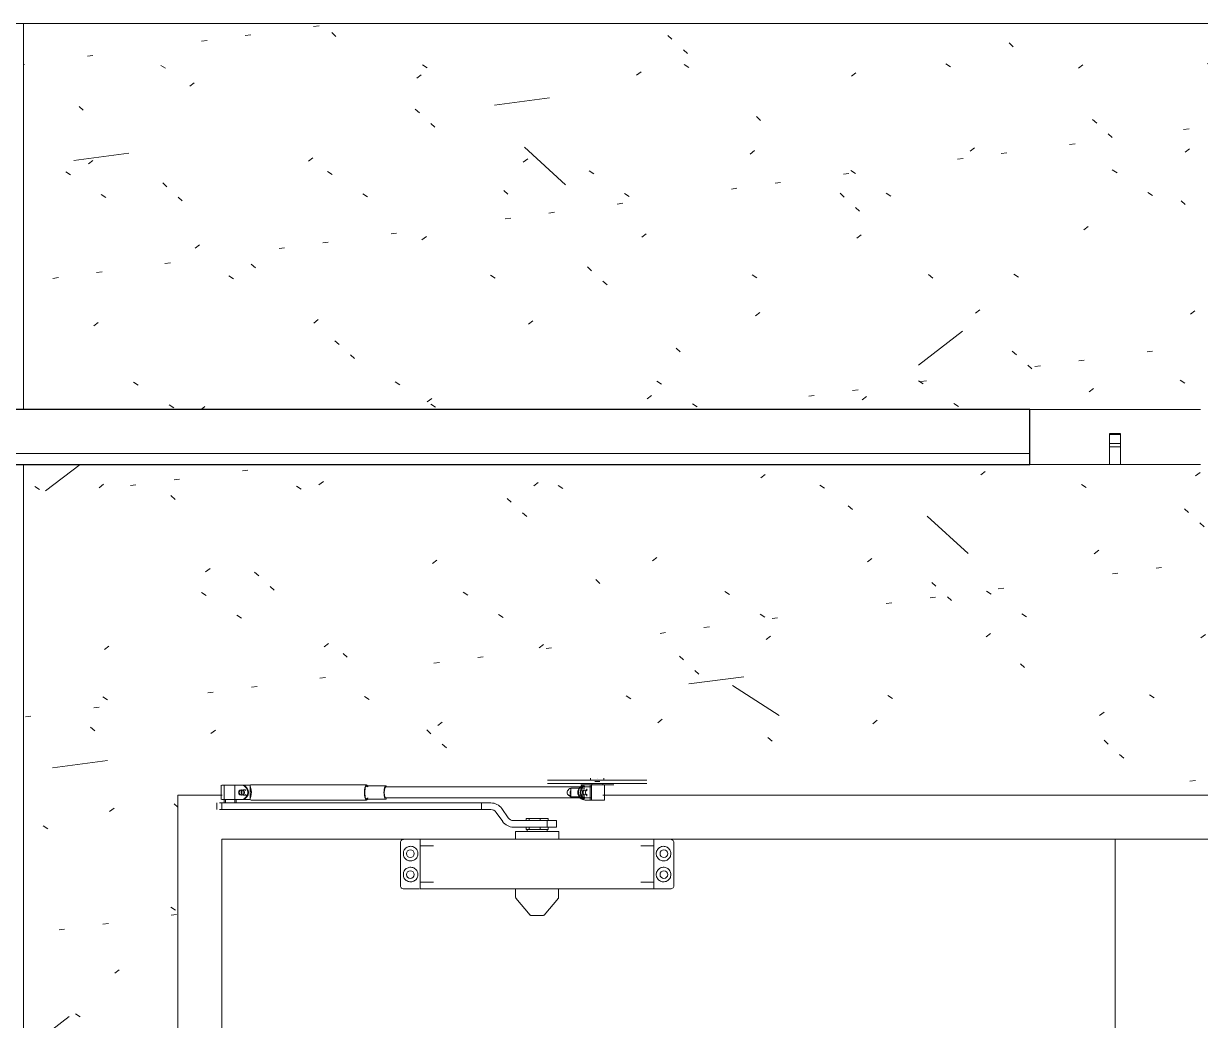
# Model space of a CAD drawing. Header units: millimetres. Extents: x 1240 to 198004, y -7796 to 35300.
# Drawn here: x 160774 to 161841, y 27996 to 28900 of the extents above; entities that cross this region are included whole.
import ezdxf

# ---------------------------------------------------------------- set-up
doc = ezdxf.new("R2010")
doc.units = ezdxf.units.MM
for name, color, linetype, lineweight in [('0-2', 50, 'Continuous', 5), ('A-CLNG', 13, 'Continuous', 9), ('A-CLNG-1', 13, 'Continuous', 25), ('A-CLNG-PATT-1', 13, 'Continuous', 9), ('A-DOOR', 31, 'Continuous', 9), ('A-DOOR-FRAM', 31, 'Continuous', 9), ('A-WALL-PATT-4', 111, 'Continuous', 9), ('E-LITE-EQPM', 33, 'Continuous', 9), ('I-WALL', 2, 'Continuous', 9), ('S-BEAM-3', 7, 'Continuous', 9)]:
    doc.layers.add(name, color=color, linetype=linetype, lineweight=lineweight)

# ---------------------------------------------------------------- blocks, each defined once
blk = doc.blocks.new('NCV_TKTC_KET CAU_rvt-2-TKCS_MẶT ĐỨNG NỘI KHU 2')
at = {"layer": 'S-BEAM-3'}
blk.add_line((-33535.3, 28900), (-35535.3, 28900), dxfattribs=at)
blk = doc.blocks.new('FD_07 - FD_07-1700x2200-CỬA ĐI 2 CÁNH-V509-TKCS_MẶT ĐỨNG NỘI KHU 2')
at = {"layer": 'A-DOOR'}
for p, q in [((-35052, 28213.5), (-35051.6, 28213.5)), ((-35051.6, 28213.5), (-35032.3, 28213.5)), ((-35032.3, 28213.5), (-35032, 28213.5)), ((-35031.9, 28213.5), (-35026.7, 28213.5)), ((-35026.7, 28213.5), (-35025.6, 28213.5)), ((-35025.6, 28213.5), (-35009.1, 28213.5)), ((-35013, 28215.3), (-35013, 28213.5)), ((-35007, 28213.5), (-35009.5, 28213.5)), ((-35009.5, 28213.5), (-35007, 28213.5)), ((-35009.1, 28213.5), (-35004.8, 28213.5)), ((-35009.1, 28213.5), (-35004.8, 28213.5)), ((-35004.8, 28212.5), (-35009.1, 28212.5)), ((-35007, 28213.5), (-35008.5, 28213.5)), ((-35008.5, 28213.5), (-35007, 28213.5)), ((-35007, 28215.3), (-35007, 28215.3)), ((-35007, 28215.3), (-35007, 28215.3)), ((-35007, 28213.5), (-35004.5, 28213.5)), ((-35004.5, 28213.5), (-35007, 28213.5)), ((-35007, 28213.5), (-35005.4, 28213.5)), ((-35005.4, 28213.5), (-35007, 28213.5)), ((-35004.8, 28213.5), (-34988.4, 28213.5)), ((-35001, 28213.5), (-35001, 28215.3)), ((-34988.4, 28213.5), (-34987.2, 28213.5)), ((-34987.2, 28213.5), (-34982, 28213.5)), ((-34981.9, 28213.5), (-34981.6, 28213.5)), ((-34981.6, 28213.5), (-34962.4, 28213.5)), ((-34962.4, 28213.5), (-34962, 28213.5)), ((-35348, 28209), (-35348, 28196)), ((-35347.4, 28209), (-35335.8, 28209)), ((-35345.5, 28209), (-35345.5, 28193)), ((-35335.8, 28209), (-35328.7, 28209)), ((-35335.8, 28196), (-35335.8, 28209)), ((-35328.7, 28209), (-35328.2, 28209)), ((-35328.7, 28209), (-35321.8, 28209)), ((-35321.8, 28196), (-35321.8, 28209)), ((-35321.8, 28208.6), (-35321.8, 28196.4)), ((-35321.8, 28196.4), (-35321.8, 28208.6)), ((-35216.3, 28209.5), (-35321, 28209.5)), ((-35198.9, 28208.5), (-35216.3, 28208.5)), ((-35012.5, 28207.5), (-35198.9, 28207.5)), ((-35052, 28210.5), (-35051.6, 28210.5)), ((-35051.6, 28210.5), (-35032.3, 28210.5)), ((-35032.3, 28210.5), (-35032, 28210.5)), ((-35031.9, 28210.5), (-35026.7, 28210.5)), ((-35031, 28206.5), (-35024.1, 28206.5)), ((-35031, 28206.5), (-35031, 28198.5)), ((-35026.7, 28210.5), (-35025.6, 28210.5)), ((-35025.6, 28210.5), (-35009.1, 28210.5)), ((-35024.1, 28206.5), (-35022.9, 28206.5)), ((-35022.9, 28206.5), (-35018.2, 28206.5)), ((-35021.3, 28206.5), (-35022.5, 28206.5)), ((-35022, 28209.5), (-35020, 28209.5)), ((-35020, 28209.5), (-35022, 28209.5)), ((-35018.2, 28206.5), (-35021.3, 28206.5)), ((-35017.9, 28209.5), (-35020, 28209.5)), ((-35017.9, 28209.5), (-35012.2, 28209.5)), ((-35016.5, 28203.9), (-35016.5, 28205.8)), ((-35013.5, 28209.5), (-35013.5, 28195.5)), ((-35012.2, 28209.5), (-35000.7, 28209.5)), ((-35012.2, 28195.5), (-35012.2, 28209.5)), ((-35012, 28210.5), (-35012, 28209.5)), ((-35007, 28210.5), (-35009.5, 28210.5)), ((-35009.5, 28210.5), (-35007, 28210.5)), ((-35007, 28210.5), (-35009.5, 28210.5)), ((-35009.5, 28210.5), (-35007, 28210.5)), ((-35009.1, 28210.5), (-35004.8, 28210.5)), ((-35009.1, 28210.5), (-35004.8, 28210.5)), ((-35007, 28210.5), (-35004.5, 28210.5)), ((-35004.5, 28210.5), (-35007, 28210.5)), ((-35007, 28210.5), (-35004.5, 28210.5)), ((-35004.5, 28210.5), (-35007, 28210.5)), ((-35004.8, 28210.5), (-34988.4, 28210.5)), ((-35002, 28209.5), (-35002, 28210.5)), ((-34994, 28209.5), (-35001.3, 28209.5)), ((-35000.7, 28209.5), (-35001, 28209.5)), ((-35000.5, 28195.5), (-35000.5, 28209.5)), ((-34994, 28209.5), (-34992, 28209.5)), ((-34992, 28209.5), (-34994, 28209.5)), ((-34988.4, 28210.5), (-34987.2, 28210.5)), ((-34987.2, 28210.5), (-34982, 28210.5)), ((-34981.9, 28210.5), (-34981.6, 28210.5)), ((-34981.6, 28210.5), (-34962.4, 28210.5)), ((-34962.4, 28210.5), (-34962, 28210.5)), ((-35352, 28193), (-35352, 28187)), ((-35349.5, 28193), (-35347.4, 28193)), ((-35335.8, 28196), (-35347.4, 28196)), ((-35347.4, 28193), (-35111.9, 28193)), ((-35347.4, 28187), (-35347.4, 28193)), ((-35344.3, 28196), (-35344.3, 28193)), ((-35328.7, 28196), (-35335.8, 28196)), ((-35335.7, 28193), (-35335.7, 28196.2)), ((-35334.5, 28193), (-35334.5, 28196)), ((-35328.2, 28196), (-35328.7, 28196)), ((-35321.8, 28196), (-35328.7, 28196)), ((-35321, 28195.5), (-35216.3, 28195.5)), ((-35216.3, 28196.5), (-35198.9, 28196.5)), ((-35198.9, 28197.5), (-35012.5, 28197.5)), ((-35103.5, 28193), (-35111.9, 28193)), ((-35111.9, 28193), (-35111.9, 28187)), ((-35103.5, 28193), (-35103.5, 28193)), ((-35024.1, 28198.5), (-35031, 28198.5)), ((-35022.9, 28198.5), (-35024.1, 28198.5)), ((-35018.2, 28198.5), (-35022.9, 28198.5)), ((-35022.5, 28198.5), (-35021.3, 28198.5)), ((-35021.3, 28198.5), (-35018.2, 28198.5)), ((-35012.2, 28195.5), (-35017.9, 28195.5)), ((-35016.5, 28199.2), (-35016.5, 28201)), ((-35000.7, 28195.5), (-35012.2, 28195.5)), ((-35002.2, 28195.5), (-35000.5, 28195.5)), ((-35000.5, 28195.5), (-35000.7, 28195.5)), ((-35347.4, 28187), (-35349.5, 28187)), ((-35111.9, 28187), (-35347.4, 28187)), ((-35111.9, 28187), (-35103.5, 28187)), ((-35098.6, 28184.4), (-35092.8, 28176.1)), ((-35087.9, 28179.6), (-35093.7, 28187.9)), ((-35052.6, 28177), (-35083, 28177)), ((-35083, 28171), (-35052.6, 28171)), ((-35071.6, 28179), (-35068.9, 28179)), ((-35071.6, 28179), (-35071.6, 28177)), ((-35071.6, 28171), (-35071.6, 28169)), ((-35068.9, 28179), (-35058.9, 28179)), ((-35068.9, 28177), (-35068.9, 28179)), ((-35068.9, 28169), (-35068.9, 28171)), ((-35058.9, 28179), (-35051.5, 28179)), ((-35058.9, 28177), (-35058.9, 28179)), ((-35058.9, 28169), (-35058.9, 28171)), ((-35052.6, 28171), (-35052.6, 28177)), ((-35052.6, 28177), (-35044.1, 28177)), ((-35044.1, 28171), (-35052.6, 28171)), ((-35051.5, 28177), (-35051.5, 28179)), ((-35051.5, 28169), (-35051.5, 28171)), ((-35044.1, 28177), (-35046.4, 28177)), ((-35046.4, 28171), (-35044.1, 28171)), ((-35044.1, 28171), (-35044.1, 28177)), ((-35347.4, 28160), (-35347.4, 26000)), ((-35182.6, 28160), (-35347.4, 28160)), ((-35182.6, 28160), (-35170.3, 28160)), ((-35167.6, 28160), (-35170.3, 28160)), ((-35170.3, 28160), (-35168.4, 28160)), ((-35167.9, 28160), (-35167.7, 28160)), ((-34955.6, 28160), (-35167.6, 28160)), ((-35167.6, 28160), (-35167.6, 28159.7)), ((-35167.6, 28159.7), (-35167.6, 28151.1)), ((-35081.1, 28167), (-35081.1, 28160)), ((-35080.5, 28167), (-35081.1, 28167)), ((-35081.1, 28167), (-35042.7, 28167)), ((-35070.3, 28169), (-35071.6, 28169)), ((-35070.6, 28169), (-35070.6, 28167)), ((-35070.3, 28169), (-35070.6, 28169)), ((-35070.6, 28169), (-35070.3, 28169)), ((-35063.9, 28169), (-35070.3, 28169)), ((-35070.3, 28169), (-35067.9, 28169)), ((-35068.9, 28169), (-35070.3, 28169)), ((-35063.9, 28169), (-35068.9, 28169)), ((-35067.9, 28169), (-35059.2, 28169)), ((-35056.8, 28169), (-35063.9, 28169)), ((-35058.9, 28169), (-35063.9, 28169)), ((-35059.2, 28169), (-35056.8, 28169)), ((-35055.2, 28169), (-35058.9, 28169)), ((-35051.5, 28169), (-35055.2, 28169)), ((-35052.9, 28169), (-35053.8, 28169)), ((-35053.8, 28169), (-35052.9, 28169)), ((-35052.9, 28169), (-35052.6, 28169)), ((-35052.6, 28169), (-35052.9, 28169)), ((-35052.6, 28167), (-35052.6, 28169)), ((-35042.7, 28167), (-35042, 28167)), ((-35042, 28167), (-35042.7, 28167)), ((-35042, 28160), (-35042, 28167)), ((-34952.8, 28160), (-34955.6, 28160)), ((-34955.6, 28159.7), (-34955.6, 28160)), ((-34955.6, 28151.1), (-34955.6, 28159.7)), ((-34955.5, 28160), (-34955.2, 28160)), ((-34954.8, 28160), (-34952.8, 28160)), ((-34952.8, 28160), (-34940.6, 28160)), ((-34537.4, 28160), (-34940.6, 28160)), ((-34134.1, 28160), (-34537.4, 28160)), ((-34537.4, 28160), (-34537.4, 26000)), ((-34537.4, 26000), (-34537.4, 28160)), ((-35185.6, 28118), (-35185.6, 28157)), ((-35155.6, 28154), (-35167.6, 28154)), ((-35167.6, 28151.1), (-35167.6, 28149.3)), ((-35167.6, 28149.3), (-35167.6, 28125.7)), ((-34955.6, 28154), (-34967.6, 28154)), ((-34955.6, 28149.3), (-34955.6, 28151.1)), ((-34955.6, 28125.7), (-34955.6, 28149.3)), ((-34937.6, 28157), (-34937.6, 28118)), ((-35167.6, 28125.7), (-35167.6, 28123.9)), ((-35167.6, 28123.9), (-35167.6, 28115.3)), ((-35167.6, 28121), (-35155.6, 28121)), ((-34967.6, 28121), (-34955.6, 28121)), ((-34955.6, 28123.9), (-34955.6, 28125.7)), ((-34955.6, 28115.3), (-34955.6, 28123.9)), ((-35170.3, 28115), (-35182.6, 28115)), ((-35168.4, 28115), (-35170.3, 28115)), ((-35167.7, 28115), (-35167.9, 28115)), ((-35167.6, 28115.3), (-35167.6, 28115)), ((-35167.6, 28115), (-34955.6, 28115)), ((-35081.1, 28115), (-35081.1, 28107.4)), ((-35080.8, 28106.7), (-35067.9, 28091.3)), ((-35055.3, 28091.3), (-35042.3, 28106.7)), ((-35042.1, 28107.4), (-35042.1, 28115)), ((-34955.6, 28115), (-34955.6, 28115.3)), ((-34955.2, 28115), (-34955.5, 28115)), ((-34952.8, 28115), (-34954.8, 28115)), ((-34940.6, 28115), (-34952.8, 28115)), ((-35061.6, 28091), (-35061.6, 28091)), ((-35061.6, 28091), (-35061.6, 28091))]:
    blk.add_line(p, q, dxfattribs=at)
at = {"layer": 'A-DOOR', "flags": 128}
for points in [[(-35034.3, 28202.5), (-35034.2, 28203.3), (-35033.9, 28204), (-35033.4, 28204.7), (-35032.8, 28205.4), (-35032, 28206), (-35031, 28206.5)], [(-35031, 28198.5), (-35032, 28199), (-35032.8, 28199.6), (-35033.4, 28200.3), (-35033.9, 28201), (-35034.2, 28201.7), (-35034.3, 28202.5)], [(-35031.1, 28204.7), (-35031.4, 28204), (-35031.6, 28203.3), (-35031.7, 28202.5)], [(-35031.7, 28202.5), (-35031.6, 28201.7), (-35031.4, 28201), (-35031.1, 28200.3)], [(-35182.6, 28160), (-35183.2, 28159.9), (-35183.9, 28159.7), (-35184.5, 28159.3), (-35184.9, 28158.9), (-35185.3, 28158.3), (-35185.5, 28157.7), (-35185.6, 28157)], [(-34937.6, 28157), (-34937.7, 28157.7), (-34937.9, 28158.3), (-34938.2, 28158.9), (-34938.7, 28159.3), (-34939.3, 28159.7), (-34939.9, 28159.9), (-34940.6, 28160)], [(-35185.6, 28118), (-35185.5, 28117.3), (-35185.3, 28116.7), (-35184.9, 28116.1), (-35184.5, 28115.7), (-35183.9, 28115.3), (-35183.2, 28115.1), (-35182.6, 28115)], [(-34940.6, 28115), (-34939.9, 28115.1), (-34939.3, 28115.3), (-34938.7, 28115.7), (-34938.2, 28116.1), (-34937.9, 28116.7), (-34937.7, 28117.3), (-34937.6, 28118)], [(-35080.8, 28106.7), (-35080.8, 28106.7), (-35080.9, 28106.8), (-35080.9, 28106.8), (-35080.9, 28106.8), (-35080.9, 28106.9), (-35081, 28106.9), (-35081, 28107), (-35081, 28107), (-35081, 28107), (-35081, 28107.1), (-35081, 28107.1), (-35081.1, 28107.2), (-35081.1, 28107.2), (-35081.1, 28107.3), (-35081.1, 28107.3), (-35081.1, 28107.3), (-35081.1, 28107.4), (-35081.1, 28107.4)], [(-35042.1, 28107.4), (-35042.1, 28107.4), (-35042.1, 28107.3), (-35042.1, 28107.3), (-35042.1, 28107.2), (-35042.1, 28107.2), (-35042.1, 28107.1), (-35042.1, 28107.1), (-35042.1, 28107.1), (-35042.2, 28107), (-35042.2, 28107), (-35042.2, 28106.9), (-35042.2, 28106.9), (-35042.2, 28106.9), (-35042.3, 28106.8), (-35042.3, 28106.8), (-35042.3, 28106.7), (-35042.3, 28106.7), (-35042.3, 28106.7)], [(-35067.2, 28091), (-35067.2, 28091), (-35067.2, 28091), (-35067.3, 28091), (-35067.3, 28091), (-35067.3, 28091), (-35067.4, 28091), (-35067.4, 28091), (-35067.4, 28091), (-35067.5, 28091.1), (-35067.5, 28091.1), (-35067.5, 28091.1), (-35067.6, 28091.1), (-35067.6, 28091.1), (-35067.6, 28091.1), (-35067.7, 28091.2), (-35067.7, 28091.2), (-35067.7, 28091.2), (-35067.8, 28091.2), (-35067.8, 28091.3), (-35067.8, 28091.3), (-35067.8, 28091.3), (-35067.9, 28091.3)], [(-35061.6, 28091), (-35061.8, 28091), (-35062, 28091), (-35062.2, 28091), (-35062.5, 28091), (-35062.7, 28091), (-35062.9, 28091), (-35063.1, 28091), (-35063.3, 28091), (-35063.5, 28091), (-35063.8, 28091), (-35064, 28091), (-35064.2, 28091), (-35064.4, 28091), (-35064.5, 28091), (-35064.7, 28091), (-35064.9, 28091), (-35065.1, 28091), (-35065.3, 28091), (-35065.4, 28091), (-35065.6, 28091), (-35065.7, 28091), (-35065.9, 28091), (-35066, 28091), (-35066.1, 28091), (-35066.3, 28091), (-35066.4, 28091), (-35066.5, 28091), (-35066.6, 28091), (-35066.7, 28091), (-35066.8, 28091), (-35066.9, 28091), (-35066.9, 28091), (-35067, 28091), (-35067, 28091), (-35067.1, 28091), (-35067.1, 28091), (-35067.1, 28091), (-35067.1, 28091), (-35067.2, 28091)], [(-35067.2, 28091), (-35067.2, 28091), (-35067.1, 28091), (-35067.1, 28091), (-35067.1, 28091), (-35067, 28091), (-35067, 28091), (-35066.9, 28091), (-35066.9, 28091), (-35066.8, 28091), (-35066.7, 28091), (-35066.6, 28091), (-35066.5, 28091), (-35066.4, 28091), (-35066.3, 28091), (-35066.2, 28091), (-35066.1, 28091), (-35065.9, 28091), (-35065.8, 28091), (-35065.6, 28091), (-35065.5, 28091), (-35065.3, 28091), (-35065.1, 28091), (-35065, 28091), (-35064.8, 28091), (-35064.6, 28091), (-35064.4, 28091), (-35064.2, 28091), (-35064, 28091), (-35063.8, 28091), (-35063.6, 28091), (-35063.4, 28091), (-35063.2, 28091), (-35063, 28091), (-35062.7, 28091), (-35062.5, 28091), (-35062.3, 28091), (-35062.1, 28091), (-35061.9, 28091), (-35061.6, 28091), (-35061.6, 28091)], [(-35061.6, 28091), (-35061.4, 28091), (-35061.1, 28091), (-35060.9, 28091), (-35060.7, 28091), (-35060.5, 28091), (-35060.3, 28091), (-35060, 28091), (-35059.8, 28091), (-35059.6, 28091), (-35059.4, 28091), (-35059.2, 28091), (-35059, 28091), (-35058.8, 28091), (-35058.6, 28091), (-35058.4, 28091), (-35058.3, 28091), (-35058.1, 28091), (-35057.9, 28091), (-35057.7, 28091), (-35057.6, 28091), (-35057.4, 28091), (-35057.3, 28091), (-35057.1, 28091), (-35057, 28091), (-35056.9, 28091), (-35056.8, 28091), (-35056.7, 28091), (-35056.6, 28091), (-35056.5, 28091), (-35056.4, 28091), (-35056.3, 28091), (-35056.2, 28091), (-35056.2, 28091), (-35056.1, 28091), (-35056.1, 28091), (-35056.1, 28091), (-35056, 28091), (-35056, 28091), (-35056, 28091)], [(-35056, 28091), (-35056, 28091), (-35056, 28091), (-35056, 28091), (-35056.1, 28091), (-35056.1, 28091), (-35056.2, 28091), (-35056.2, 28091), (-35056.3, 28091), (-35056.4, 28091), (-35056.4, 28091), (-35056.5, 28091), (-35056.6, 28091), (-35056.7, 28091), (-35056.9, 28091), (-35057, 28091), (-35057.1, 28091), (-35057.2, 28091), (-35057.4, 28091), (-35057.5, 28091), (-35057.7, 28091), (-35057.9, 28091), (-35058, 28091), (-35058.2, 28091), (-35058.4, 28091), (-35058.6, 28091), (-35058.8, 28091), (-35059, 28091), (-35059.2, 28091), (-35059.4, 28091), (-35059.6, 28091), (-35059.8, 28091), (-35060, 28091), (-35060.2, 28091), (-35060.4, 28091), (-35060.6, 28091), (-35060.9, 28091), (-35061.1, 28091), (-35061.3, 28091), (-35061.5, 28091), (-35061.6, 28091)], [(-35055.3, 28091.3), (-35055.3, 28091.3), (-35055.4, 28091.3), (-35055.4, 28091.2), (-35055.4, 28091.2), (-35055.4, 28091.2), (-35055.5, 28091.2), (-35055.5, 28091.2), (-35055.5, 28091.1), (-35055.6, 28091.1), (-35055.6, 28091.1), (-35055.6, 28091.1), (-35055.7, 28091.1), (-35055.7, 28091.1), (-35055.7, 28091), (-35055.8, 28091), (-35055.8, 28091), (-35055.8, 28091), (-35055.9, 28091), (-35055.9, 28091), (-35055.9, 28091), (-35056, 28091), (-35056, 28091)]]:
    blk.add_lwpolyline(points, dxfattribs=at)
at = {"layer": 'A-DOOR'}
for centre, start, end in [((-35176.6, 28147), 0, 180), ((-34946.6, 28147), 0, 180), ((-35176.6, 28147), 180, 0), ((-34946.6, 28147), 180, 0), ((-35176.6, 28128), 0, 180), ((-35176.6, 28128), 180, 0), ((-34946.6, 28128), 0, 180), ((-34946.6, 28128), 180, 0)]:
    blk.add_arc(centre, 3.5, start, end, dxfattribs=at)
for centre, major_axis, ratio, start_param, end_param in [((-35329.9, 28202.5), (0, 2.5), 0.965835, 4.712389, 7.853982), ((-35329.9, 28202.5), (0, 2.5), 0.965835, 1.570796, 4.712389), ((-35329.4, 28202.5), (0, 2.5), 0.965835, 4.712389, 7.853982), ((-35329.3, 28202.5), (0, 2.5), 0.965835, 4.712389, 7.853982), ((-35329.4, 28202.5), (0, 2.5), 0.965835, 1.570796, 4.712389), ((-35329.3, 28202.5), (0, 2.5), 0.965835, 1.570796, 4.712389), ((-35327.6, 28202.5), (0, 2.5), 0.965835, 5.497787, 7.853982), ((-35327.6, 28202.5), (0, 2.5), 0.965835, 5.497787, 7.853982), ((-35327.6, 28202.5), (0, 2.5), 0.965835, 1.570796, 3.926991), ((-35327.6, 28202.5), (0, 2.5), 0.965835, 1.570796, 3.926991), ((-35327, 28202.5), (0, 2.5), 0.965835, 5.759587, 7.853982), ((-35327, 28202.5), (0, 2.5), 0.965835, 1.570796, 3.665191), ((-35330.6, 28202.5), (0, 6.79), 0.965835, 4.712389, 5.992125), ((-35330.6, 28202.5), (0, 6.79), 0.965835, 3.432653, 4.712389), ((-35330, 28202.5), (0, 6.79), 0.965835, 4.712389, 5.992125), ((-35330, 28202.5), (0, 6.79), 0.965835, 3.432653, 4.712389), ((-35321, 28202.5), (0, 7), 0.259156, 0, 0.50718), ((-35216.3, 28202.5), (0, 7), 0.259156, 0.261799, 1.570796), ((-35216.3, 28202.5), (0, 7), 0.259156, 1.570796, 2.879793), ((-35216.3, 28202.5), (0, 6), 0.259156, 5.759587, 7.853982), ((-35216.3, 28202.5), (0, 6), 0.259156, 1.570796, 3.665191), ((-35216.3, 28202.5), (0, 7), 0.259156, 5.497787, 6.52341), ((-35198.9, 28202.5), (0, 6), 0.259156, 5.759587, 7.853982), ((-35198.9, 28202.5), (0, 6), 0.259156, 1.570796, 3.665191), ((-35198.9, 28202.5), (0, 5), 0.259156, 0, 1.570796), ((-35198.9, 28202.5), (0, 5), 0.259156, 1.570796, 3.141593), ((-35017.9, 28202.5), (0, 7), 0.965835, 0, 1.570796), ((-35017.9, 28202.5), (0, 7), 0.965835, 1.570796, 3.141593), ((-35017.4, 28202.5), (0, 7), 0.965835, 0.261799, 1.570796), ((-35017.4, 28202.5), (0, 7), 0.965835, 1.570796, 2.879793), ((-35020.1, 28202.5), (0, 2.5), 0.965835, 4.712389, 7.853982), ((-35020.1, 28202.5), (0, 2.5), 0.965835, 1.570796, 4.712389), ((-35015.8, 28202.5), (0, 7), 0.965835, 0.523599, 1.308997), ((-35015.3, 28202.5), (0, 7), 0.965835, 0.523599, 1.570796), ((-35019.6, 28202.5), (0, 2.5), 0.965835, 5.759587, 7.853982), ((-35019.6, 28202.5), (0, 2.5), 0.965835, 5.759587, 7.853982), ((-35015.3, 28202.5), (0, 7), 0.965835, 1.570796, 2.617994), ((-35019.6, 28202.5), (0, 2.5), 0.965835, 1.570796, 3.665191), ((-35019.6, 28202.5), (0, 2.5), 0.965835, 1.570796, 3.665191), ((-35018, 28202.5), (0, 2.5), 0.965835, 0.261799, 1.570796), ((-35018, 28202.5), (0, 2.5), 0.965835, 0.261799, 1.570796), ((-35018, 28202.5), (0, 2.5), 0.965835, 1.570796, 2.879793), ((-35018, 28202.5), (0, 2.5), 0.965835, 1.570796, 2.879793), ((-35017.5, 28202.5), (0, 2.5), 0.965835, 0.523599, 1.570796), ((-35017.5, 28202.5), (0, 2.5), 0.965835, 1.570796, 2.617994), ((-35019.6, 28202.5), (0, 2.5), 0.965835, 5.235988, 5.497787), ((-35019.6, 28202.5), (0, 2.5), 0.965835, 5.235988, 5.497787), ((-35018, 28202.5), (0, 2.5), 0.965835, 5.759587, 6.021386), ((-35018, 28202.5), (0, 2.5), 0.965835, 5.759587, 6.021386), ((-35015.8, 28202.5), (0, 5), 0.259156, 1.110588, 1.340692), ((-35017.5, 28202.5), (0, 2.5), 0.965835, 5.759587, 6.021386), ((-35321, 28202.5), (0, 7), 0.259156, 2.634413, 3.141593), ((-35216.3, 28202.5), (0, 7), 0.259156, 2.901368, 3.926991), ((-35103.5, 28181), (0, 12), 1, 5.323254, 6.283185), ((-35015.8, 28202.5), (0, 7), 0.965835, 1.832596, 2.617994), ((-35019.6, 28202.5), (0, 2.5), 0.965835, 3.926991, 4.18879), ((-35019.6, 28202.5), (0, 2.5), 0.965835, 3.926991, 4.18879), ((-35018, 28202.5), (0, 2.5), 0.965835, 3.403392, 3.665191), ((-35018, 28202.5), (0, 2.5), 0.965835, 3.403392, 3.665191), ((-35015.8, 28202.5), (0, 5), 0.259156, 1.8009, 2.031004), ((-35017.5, 28202.5), (0, 2.5), 0.965835, 3.403392, 3.665191), ((-35103.5, 28181), (0, 6), 1, 5.323254, 6.283185), ((-35083, 28183), (0, 12), 1, 2.181662, 3.141593), ((-35083, 28183), (0, 6), 1, 2.181662, 3.141593)]:
    blk.add_ellipse(centre, major_axis=major_axis, ratio=ratio, start_param=start_param, end_param=end_param, dxfattribs=at)
for points, knots in [([(-35321.8, 28208.6), (-35321.8, 28208.5), (-35321.8, 28208.2), (-35321.8, 28207.8), (-35321.7, 28207.5), (-35321.6, 28207.3), (-35321.6, 28207), (-35321.5, 28206.8), (-35321.5, 28206.7), (-35321.4, 28206.5), (-35321.4, 28206.3), (-35321.3, 28206.1), (-35321.2, 28205.8), (-35321.2, 28205.6), (-35321.2, 28205.4), (-35321.1, 28205.3), (-35321.1, 28205), (-35321, 28204.8), (-35320.9, 28204.4), (-35320.9, 28204), (-35320.8, 28203.7), (-35320.8, 28203.2), (-35320.7, 28202.8), (-35320.7, 28202.5)], [0, 0, 0, 0, 0.1, 0.2, 0.25, 0.3, 0.35, 0.375, 0.4, 0.425, 0.45, 0.5, 0.55, 0.575, 0.6, 0.625, 0.65, 0.7, 0.75, 0.8, 0.85, 0.9, 1, 1, 1, 1]), ([(-35320.7, 28202.5), (-35320.7, 28202.2), (-35320.8, 28201.8), (-35320.8, 28201.3), (-35320.9, 28201), (-35320.9, 28200.6), (-35321, 28200.2), (-35321.1, 28200), (-35321.1, 28199.7), (-35321.2, 28199.6), (-35321.2, 28199.4), (-35321.2, 28199.2), (-35321.3, 28198.9), (-35321.4, 28198.7), (-35321.4, 28198.5), (-35321.5, 28198.3), (-35321.5, 28198.2), (-35321.6, 28198), (-35321.6, 28197.7), (-35321.7, 28197.5), (-35321.8, 28197.2), (-35321.8, 28196.8), (-35321.8, 28196.5), (-35321.8, 28196.4)], [0, 0, 0, 0, 0.1, 0.15, 0.2, 0.25, 0.3, 0.35, 0.375, 0.4, 0.425, 0.45, 0.5, 0.55, 0.575, 0.6, 0.625, 0.65, 0.7, 0.75, 0.8, 0.9, 1, 1, 1, 1]), ([(-35182.9, 28147), (-35182.9, 28148.2), (-35182.5, 28150), (-35180.9, 28151.9), (-35179.5, 28152.9), (-35177.8, 28153.5), (-35176, 28153.7), (-35174.2, 28153.4), (-35172.6, 28152.6), (-35171.2, 28151.4), (-35170.6, 28150.4), (-35170.3, 28149.9)], [0, 0, 0, 0, 0.2, 0.3, 0.4, 0.5, 0.6, 0.7, 0.8, 0.9, 1, 1, 1, 1]), ([(-34952.8, 28149.9), (-34952.3, 28151), (-34951.1, 28152.3), (-34948.9, 28153.4), (-34947.2, 28153.7), (-34945.4, 28153.5), (-34943.7, 28152.9), (-34942.2, 28151.9), (-34941.1, 28150.5), (-34940.4, 28148.8), (-34940.2, 28147.6), (-34940.2, 28147)], [0, 0, 0, 0, 0.2, 0.3, 0.4, 0.5, 0.6, 0.7, 0.8, 0.9, 1, 1, 1, 1]), ([(-35170.3, 28144.1), (-35170.9, 28143), (-35172.1, 28141.7), (-35174.2, 28140.6), (-35176, 28140.3), (-35177.8, 28140.5), (-35179.5, 28141.1), (-35180.9, 28142.1), (-35182.1, 28143.5), (-35182.8, 28145.2), (-35182.9, 28146.4), (-35182.9, 28147)], [0, 0, 0, 0, 0.2, 0.3, 0.4, 0.5, 0.6, 0.7, 0.8, 0.9, 1, 1, 1, 1]), ([(-34940.2, 28147), (-34940.2, 28145.8), (-34940.7, 28144), (-34942.2, 28142.1), (-34943.7, 28141.1), (-34945.4, 28140.5), (-34947.2, 28140.3), (-34948.9, 28140.6), (-34950.6, 28141.4), (-34951.9, 28142.6), (-34952.6, 28143.6), (-34952.8, 28144.1)], [0, 0, 0, 0, 0.2, 0.3, 0.4, 0.5, 0.6, 0.7, 0.8, 0.9, 1, 1, 1, 1]), ([(-35182.9, 28128), (-35182.9, 28129.2), (-35182.5, 28131), (-35180.9, 28132.9), (-35179.5, 28133.9), (-35177.8, 28134.5), (-35176, 28134.7), (-35174.2, 28134.4), (-35172.6, 28133.6), (-35171.2, 28132.4), (-35170.6, 28131.4), (-35170.3, 28130.9)], [0, 0, 0, 0, 0.2, 0.3, 0.4, 0.5, 0.6, 0.7, 0.8, 0.9, 1, 1, 1, 1]), ([(-35170.3, 28125.1), (-35170.9, 28124), (-35172.1, 28122.7), (-35174.2, 28121.6), (-35176, 28121.3), (-35177.8, 28121.5), (-35179.5, 28122.1), (-35180.9, 28123.1), (-35182.1, 28124.5), (-35182.8, 28126.2), (-35182.9, 28127.4), (-35182.9, 28128)], [0, 0, 0, 0, 0.2, 0.3, 0.4, 0.5, 0.6, 0.7, 0.8, 0.9, 1, 1, 1, 1]), ([(-34952.8, 28130.9), (-34952.3, 28132), (-34951.1, 28133.3), (-34948.9, 28134.4), (-34947.2, 28134.7), (-34945.4, 28134.5), (-34943.7, 28133.9), (-34942.2, 28132.9), (-34941.1, 28131.5), (-34940.4, 28129.8), (-34940.2, 28128.6), (-34940.2, 28128)], [0, 0, 0, 0, 0.2, 0.3, 0.4, 0.5, 0.6, 0.7, 0.8, 0.9, 1, 1, 1, 1]), ([(-34940.2, 28128), (-34940.2, 28126.8), (-34940.7, 28125), (-34942.2, 28123.1), (-34943.7, 28122.1), (-34945.4, 28121.5), (-34947.2, 28121.3), (-34948.9, 28121.6), (-34950.6, 28122.4), (-34951.9, 28123.6), (-34952.6, 28124.6), (-34952.8, 28125.1)], [0, 0, 0, 0, 0.2, 0.3, 0.4, 0.5, 0.6, 0.7, 0.8, 0.9, 1, 1, 1, 1])]:
    blk.add_open_spline(points, degree=3, knots=knots, dxfattribs=at)
for points in [[(-35170.3, 28149.9), (-35170.1, 28149.4), (-35169.8, 28148.5), (-35169.6, 28147.5), (-35169.6, 28147)], [(-34953.5, 28147), (-34953.5, 28147.5), (-34953.4, 28148.5), (-34953.1, 28149.4), (-34952.8, 28149.9)], [(-35169.6, 28147), (-35169.6, 28146.5), (-35169.8, 28145.5), (-35170.1, 28144.6), (-35170.3, 28144.1)], [(-34952.8, 28144.1), (-34953.1, 28144.6), (-34953.4, 28145.5), (-34953.5, 28146.5), (-34953.5, 28147)], [(-35170.3, 28130.9), (-35170.1, 28130.4), (-35169.8, 28129.5), (-35169.6, 28128.5), (-35169.6, 28128)], [(-35169.6, 28128), (-35169.6, 28127.5), (-35169.8, 28126.5), (-35170.1, 28125.6), (-35170.3, 28125.1)], [(-34953.5, 28128), (-34953.5, 28128.5), (-34953.4, 28129.5), (-34953.1, 28130.4), (-34952.8, 28130.9)], [(-34952.8, 28125.1), (-34953.1, 28125.6), (-34953.4, 28126.5), (-34953.5, 28127.5), (-34953.5, 28128)]]:
    blk.add_open_spline(points, degree=3, dxfattribs=at)
at = {"layer": 'A-DOOR-FRAM'}
for p, q in [((-35347.4, 26000), (-35347.4, 28160)), ((-35347.4, 28160), (-35182.6, 28160)), ((-35170.3, 28160), (-35167.6, 28160)), ((-34955.6, 28160), (-34952.8, 28160)), ((-34940.6, 28160), (-34134.1, 28160))]:
    blk.add_line(p, q, dxfattribs=at)
blk = doc.blocks.new('LIC_06-ĐÈN LED TRÒN DOWNLIGHT_ P_18W - LIC_06-ĐÈN LED TRÒN DOWNLIGHT_ P_18W - ÁNH SÁNG 6000K-1339139-TKCS_MẶT ĐỨNG NỘI KHU 2')
at = {"layer": 'E-LITE-EQPM'}
for p, q in [((-34532.4, 8128), (-34542.4, 8128)), ((-34532.4, 8128), (-34542.4, 8128)), ((-34542.4, 8127.4), (-34542.4, 8127.9)), ((-34542.4, 8127.2), (-34542.4, 8127.4)), ((-34542.4, 8119), (-34542.4, 8127.2)), ((-34532.4, 8127.2), (-34542.4, 8127.2)), ((-34532.4, 8127.9), (-34532.4, 8127.4)), ((-34532.4, 8127.4), (-34532.4, 8127.2)), ((-34532.4, 8127.2), (-34532.4, 8119)), ((-34542.4, 8116), (-34542.4, 8119)), ((-34532.4, 8119), (-34542.4, 8119)), ((-34542.4, 8100), (-34542.4, 8116)), ((-34532.4, 8116), (-34542.4, 8116)), ((-34532.4, 8119), (-34532.4, 8116)), ((-34532.4, 8116), (-34532.4, 8100)), ((-34532.4, 8100), (-34542.4, 8100))]:
    blk.add_line(p, q, dxfattribs=at)

msp = doc.modelspace()

# ---------------------------------------------------------------- hatches: boundary and pattern name
at = {"layer": 'A-CLNG-PATT-1'}
h = msp.add_hatch(dxfattribs=at)
h.set_pattern_fill('FP_45', color=256, style=0, pattern_type=2)
h.set_pattern_definition([(0, (196301.1, 0), (1219.2, 304.8), [50.292, -864.108, 50.292, -864.108, -4876.8]), (0, (196301.1, 0), (1219.2, 304.8), [-1828.8, 50.292, -1778.508, 50.292, -864.108, -2133.6]), (0, (196301.1, 0), (1219.2, 304.8), [-4572, 50.292, -559.308, 50.292, -1473.708]), (120, (196758.3, 152.4), (-873.5645, 903.4582), [50.292, -864.108, 50.292, -864.108, -4876.8]), (120, (196758.3, 152.4), (-873.5645, 903.4582), [-1828.8, 50.292, -1778.508, 50.292, -864.108, -2133.6]), (120, (196758.3, 152.4), (-873.5645, 903.4582), [-4572, 50.292, -559.308, 50.292, -1473.708]), (240, (196910.7, 762), (-345.6355, -1208.2582), [50.292, -864.108, 50.292, -864.108, -4876.8]), (240, (196910.7, 762), (-345.6355, -1208.2582), [-1828.8, 50.292, -1778.508, 50.292, -864.108, -2133.6]), (240, (196910.7, 762), (-345.6355, -1208.2582), [-4572, 50.292, -559.308, 50.292, -1473.708])])
h.paths.add_polyline_path([(168921.7, 28500), (169164.2, 28500), (169164.2, 28510), (161841.2, 28510), (161841.2, 28500), (167642.1, 28500)])
h.paths.add_polyline_path([(151964.1, 28500), (152886.3, 28500), (152886.3, 28510), (151964.1, 28510)])
h.paths.add_polyline_path([(153041.2, 28500), (155086.3, 28500), (155086.3, 28510), (153041.2, 28510)])
h.paths.add_polyline_path([(155241.2, 28500), (157286.3, 28500), (157286.3, 28510), (155241.2, 28510)])
h.paths.add_polyline_path([(161564.2, 28500), (161686.3, 28500), (161686.3, 28510), (159641.2, 28510), (159641.2, 28500), (161244.3, 28500)])
h.paths.add_polyline_path([(157441.2, 28500), (159486.3, 28500), (159486.3, 28510), (157441.2, 28510)])
at = {"layer": 'A-WALL-PATT-4'}
h = msp.add_hatch(dxfattribs=at)
h.set_pattern_fill('FP_38', color=256, style=0, pattern_type=2)
h.set_pattern_definition([(50, (196301.1, 0), (1093.104, -95.634), [114.3, -1257.3]), (355, (196301.1, 0), (-211.457, 1146.34), [91.44, -1005.84]), (100.451, (196392.2, -8), (881.656, 1050.7), [97.14, -1068.54]), (46.184, (196301.1, 304.8), (1626.475, -252.257), [171.45, -1885.95]), (96.636, (196436.6, 283.8), (1424.416, 1484.565), [145.71, -1602.81]), (351.184, (196301.1, 304.8), (1424.43, 1484.55), [137.16, -1508.76]), (21, (196453.5, 228.6), (909.686, -613.591), [114.3, -1257.3]), (326, (196453.5, 228.6), (370.812, 1105.13), [91.44, -1005.84]), (71.451, (196529.3, 177.5), (1280.503, 491.528), [97.14, -1068.54]), (37.5, (196301.1, 0), (18.5313, 507.3303), [50.292, -943.356, 50.292, -970.788, -1009.65]), (37.5, (196301.1, 0), (18.5313, 507.3303), [-2014.728, 50.292, -959.358]), (7.5, (196301.1, 0), (400.918, 601.0836), [50.292, -531.876, 50.292, -920.496, -384.81]), (7.5, (196301.1, 0), (400.918, 601.0836), [-1552.956, 50.292, -334.518]), (327.5, (195961.25, 0), (813.545, -34.3737), [50.292, -330.708, 50.292, -1138.428, -1577.34]), (327.5, (195961.25, 0), (813.545, -34.3737), [-1569.72, 50.292, -1527.048]), (317.5, (195808.85, 0), (888.775, 152.56), [50.292, -445.008, 50.292, -739.14, -1120.14]), (317.5, (195808.85, 0), (888.775, 152.56), [-1284.732, 50.292, -1069.848])])
h.paths.add_polyline_path([(161270.1, 28206.5), (161266.9, 28203.3), (161268, 28200), (161270.1, 28201.7), (161270.1, 28206)])
h.paths.add_polyline_path([(162548.2, 28209), (162553.3, 28202.5), (162553.3, 28200), (162557.4, 28201), (162557.4, 28204), (162556.3, 28205.3), (162554.6, 28205.6), (162548.9, 28208.6)])
h.paths.add_polyline_path([(160773.7, 26000), (160913.7, 26000), (160913.7, 28200), (160953.7, 28201), (160954.6, 28209), (161083.5, 28207.4), (161084.8, 28207.7), (161100.9, 28206), (161102.2, 28207.5), (161277.3, 28206), (161278.4, 28201.2), (161279.1, 28200), (161284, 28201.7), (161283.4, 28202.5), (161282.7, 28204.3), (161282.7, 28209.5), (161275.5, 28210.5), (161275.5, 28213.5), (161312.7, 28213.5), (161312.7, 28210.5), (161299.8, 28209.5), (161299.8, 28200), (162228.1, 28201.7), (162227.7, 28209.5), (162214.7, 28210.5), (162214.7, 28213.5), (162251.9, 28213.5), (162251.9, 28210.5), (162244.2, 28209.5), (162244, 28204.9), (162242.8, 28204.2), (162243, 28201.2), (162244.7, 28200.7), (162244.7, 28200), (162248.8, 28201.7), (162248.4, 28202.5), (162250.5, 28206.5), (162426.4, 28205), (162426.8, 28207.7), (162443.8, 28206.7), (162444.3, 28209.5), (162573.8, 28207.8), (162573.8, 28200), (162613.7, 28200), (162613.7, 26000), (162754.2, 26000), (162754.2, 28500), (160773.7, 28500), (160773.7, 28026.9)])
h.paths.add_polyline_path([(160976.1, 28200), (160974.2, 28202.5), (160976.9, 28207.8), (160970.1, 28204), (160970.1, 28201), (160971.1, 28200), (160974.8, 28200)])
h.paths.add_polyline_path([(162257.4, 28200), (162260.5, 28201.7), (162259.5, 28205), (162257.4, 28206), (162257.4, 28200.3)])
h.paths.add_polyline_path([(162253.1, 28210.5), (162253.1, 28213.5), (162258.3, 28213.5), (162257.4, 28210.5)])
h.paths.add_polyline_path([(161274.4, 28210.5), (161269.2, 28210.5), (161270.1, 28213.5), (161274.4, 28213.5)])
h.paths.add_polyline_path([(162277.9, 28210.5), (162258.7, 28210.5), (162260.3, 28213.5), (162277.9, 28213.5)])
h.paths.add_polyline_path([(161319.5, 28210.5), (161319.5, 28213.5), (161338.7, 28213.5), (161338.7, 28210.5)])
h.paths.add_polyline_path([(162208, 28210.5), (162188.7, 28210.5), (162188.7, 28213.5), (162208, 28213.5)])
h.paths.add_polyline_path([(161268.8, 28210.5), (161249.5, 28210.5), (161249.5, 28213.5), (161268.8, 28213.5)])
h.paths.add_polyline_path([(161296.3, 28210.5), (161296.3, 28212.5), (161292, 28212.5), (161292, 28210.5)])
h.paths.add_polyline_path([(161319.1, 28210.5), (161313.9, 28210.5), (161313.9, 28213.5), (161319.1, 28213.5)])
h.paths.add_polyline_path([(162231.2, 28210.5), (162235.4, 28210.5), (162235.4, 28212.5), (162231.2, 28212.5)])
h.paths.add_polyline_path([(162208.4, 28210.5), (162208.4, 28213.5), (162213.6, 28213.5), (162213.6, 28210.5)])
h.paths.add_polyline_path([(161884.1, 28550), (162754.2, 28550), (162754.2, 28900), (160773.7, 28900), (160773.7, 28550), (161841.7, 28550)])
h = msp.add_hatch(dxfattribs=at)
h.set_pattern_fill('FP_39', color=256, style=0, pattern_type=2)
h.set_pattern_definition([(37.5, (196301.1, 0), (-4.79953, 146.8239), [5.029, -110.795, 5.029, -124.511, -123.825]), (37.5, (196301.1, 0), (-4.79953, 146.8239), [-245.364, 5.029, -118.796]), (7.5, (196301.1, 0), (134.8574, 215.0472), [5.029, -57.455, 5.029, -99.365, -40.005]), (7.5, (196301.1, 0), (134.8574, 215.0472), [-166.878, 5.029, -34.976]), (327.5, (196207.37, 0), (237.29776, 0.4316), [5.029, -33.071, 5.029, -132.131, -179.07]), (327.5, (196207.37, 0), (237.29776, 0.4316), [-175.26, 5.029, -174.041]), (317.5, (196207.37, 0), (229.0671, 66.8792), [5.029, -14.021, 5.029, -84.887, -102.87]), (317.5, (196207.37, 0), (229.0671, 66.8792), [-108.966, 5.029, -97.841])])
h.paths.add_polyline_path([(161270.1, 28206.5), (161266.9, 28203.3), (161268, 28200), (161270.1, 28201.7), (161270.1, 28206)])
h.paths.add_polyline_path([(162548.2, 28209), (162553.3, 28202.5), (162553.3, 28200), (162557.4, 28201), (162557.4, 28204), (162556.3, 28205.3), (162554.6, 28205.6), (162548.9, 28208.6)])
h.paths.add_polyline_path([(160773.7, 26000), (160913.7, 26000), (160913.7, 28200), (160953.7, 28201), (160954.6, 28209), (161083.5, 28207.4), (161084.8, 28207.7), (161100.9, 28206), (161102.2, 28207.5), (161277.3, 28206), (161278.4, 28201.2), (161279.1, 28200), (161284, 28201.7), (161283.4, 28202.5), (161282.7, 28204.3), (161282.7, 28209.5), (161275.5, 28210.5), (161275.5, 28213.5), (161312.7, 28213.5), (161312.7, 28210.5), (161299.8, 28209.5), (161299.8, 28200), (162228.1, 28201.7), (162227.7, 28209.5), (162214.7, 28210.5), (162214.7, 28213.5), (162251.9, 28213.5), (162251.9, 28210.5), (162244.2, 28209.5), (162244, 28204.9), (162242.8, 28204.2), (162243, 28201.2), (162244.7, 28200.7), (162244.7, 28200), (162248.8, 28201.7), (162248.4, 28202.5), (162250.5, 28206.5), (162426.4, 28205), (162426.8, 28207.7), (162443.8, 28206.7), (162444.3, 28209.5), (162573.8, 28207.8), (162573.8, 28200), (162613.7, 28200), (162613.7, 26000), (162754.2, 26000), (162754.2, 28500), (160773.7, 28500), (160773.7, 28026.9)])
h.paths.add_polyline_path([(160976.1, 28200), (160974.2, 28202.5), (160976.9, 28207.8), (160970.1, 28204), (160970.1, 28201), (160971.1, 28200), (160974.8, 28200)])
h.paths.add_polyline_path([(162257.4, 28200), (162260.5, 28201.7), (162259.5, 28205), (162257.4, 28206), (162257.4, 28200.3)])
h.paths.add_polyline_path([(162253.1, 28210.5), (162253.1, 28213.5), (162258.3, 28213.5), (162257.4, 28210.5)])
h.paths.add_polyline_path([(161274.4, 28210.5), (161269.2, 28210.5), (161270.1, 28213.5), (161274.4, 28213.5)])
h.paths.add_polyline_path([(162277.9, 28210.5), (162258.7, 28210.5), (162260.3, 28213.5), (162277.9, 28213.5)])
h.paths.add_polyline_path([(161319.5, 28210.5), (161319.5, 28213.5), (161338.7, 28213.5), (161338.7, 28210.5)])
h.paths.add_polyline_path([(162208, 28210.5), (162188.7, 28210.5), (162188.7, 28213.5), (162208, 28213.5)])
h.paths.add_polyline_path([(161268.8, 28210.5), (161249.5, 28210.5), (161249.5, 28213.5), (161268.8, 28213.5)])
h.paths.add_polyline_path([(161296.3, 28210.5), (161296.3, 28212.5), (161292, 28212.5), (161292, 28210.5)])
h.paths.add_polyline_path([(161319.1, 28210.5), (161313.9, 28210.5), (161313.9, 28213.5), (161319.1, 28213.5)])
h.paths.add_polyline_path([(162231.2, 28210.5), (162235.4, 28210.5), (162235.4, 28212.5), (162231.2, 28212.5)])
h.paths.add_polyline_path([(162208.4, 28210.5), (162208.4, 28213.5), (162213.6, 28213.5), (162213.6, 28210.5)])
h.paths.add_polyline_path([(161884.1, 28550), (162754.2, 28550), (162754.2, 28900), (160773.7, 28900), (160773.7, 28550), (161841.7, 28550)])

# ---------------------------------------------------------------- linework, layer by layer
at = {"layer": 'A-CLNG'}
for p, q in [((161686.3, 28550), (161841.1, 28550)), ((161686.3, 28510), (159641.2, 28510)), ((161758.7, 28500), (161686.3, 28500)), ((161841.1, 28500), (161768.8, 28500))]:
    msp.add_line(p, q, dxfattribs=at)
at = {"layer": 'A-CLNG-1'}
for p, q in [((161686.3, 28550), (159641.2, 28550)), ((161686.3, 28500), (161686.3, 28550)), ((159641.2, 28500), (161686.3, 28500))]:
    msp.add_line(p, q, dxfattribs=at)
at = {"layer": 'I-WALL'}
for p, q in [((160773.7, 28550), (160773.7, 28900)), ((160773.7, 26000), (160773.7, 28500)), ((160913.7, 26000), (160913.7, 28200)), ((160913.7, 28200), (160954, 28200)), ((160972.5, 28200), (160976.1, 28200)), ((161268, 28200), (161270.1, 28200)), ((161277.8, 28200), (161282.8, 28200)), ((161299, 28200), (162228.5, 28200))]:
    msp.add_line(p, q, dxfattribs=at)

# ---------------------------------------------------------------- block references
at = {"layer": '0-2'}
msp.add_blockref('NCV_TKTC_KET CAU_rvt-2-TKCS_MẶT ĐỨNG NỘI KHU 2', (196301.1, 0), dxfattribs=at)
at = {"layer": 'A-DOOR'}
msp.add_blockref('FD_07 - FD_07-1700x2200-CỬA ĐI 2 CÁNH-V509-TKCS_MẶT ĐỨNG NỘI KHU 2', (196301.1, 0), dxfattribs=at)
at = {"layer": 'E-LITE-EQPM'}
msp.add_blockref('LIC_06-ĐÈN LED TRÒN DOWNLIGHT_ P_18W - LIC_06-ĐÈN LED TRÒN DOWNLIGHT_ P_18W - ÁNH SÁNG 6000K-1339139-TKCS_MẶT ĐỨNG NỘI KHU 2', (196301.1, 20400), dxfattribs=at)

doc.saveas('drawing.dxf')
